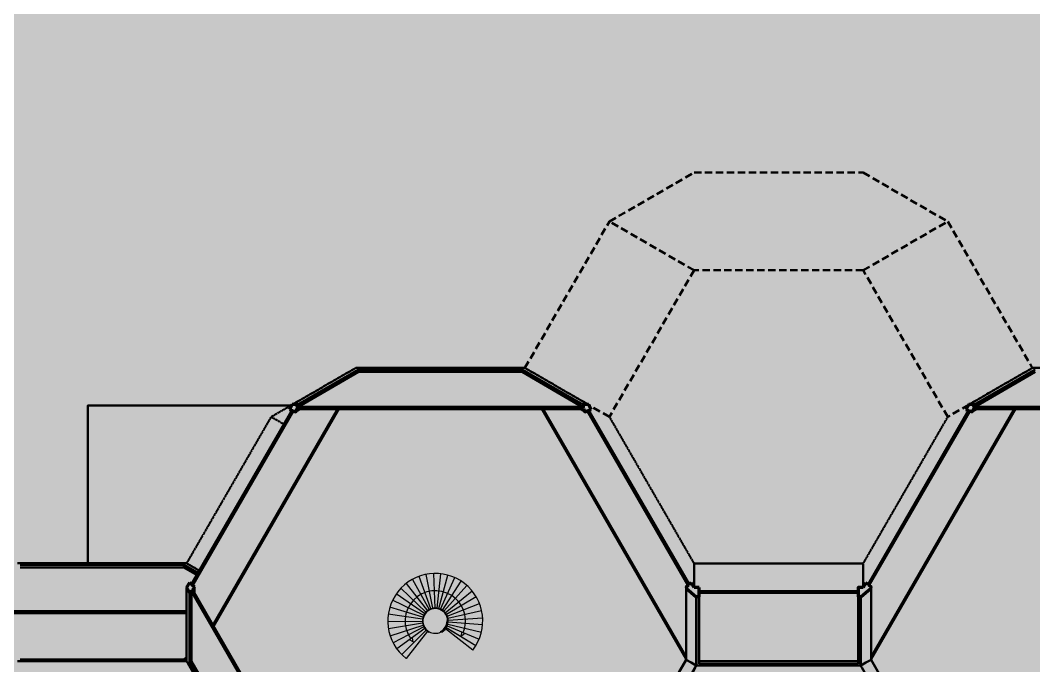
# Model space of a CAD drawing. Header units: millimetres. Extents: x 401 to 30661, y 2016 to 22119.
# Drawn here: x 14069 to 14950, y 12538 to 13099 of the extents above; entities that cross this region are included whole.
import ezdxf

# ---------------------------------------------------------------- set-up
doc = ezdxf.new("R2010")
doc.units = ezdxf.units.MM
doc.linetypes.add('HIDDEN2', pattern=[4.7625, 3.175, -1.5875])
for name, color, linetype, lineweight, true_color in [('2ND', 201, 'Continuous', 35, 0x39ffb0), ('3RD', 140, 'Continuous', 25, 0x7debff), ('4TH DETAILS', 125, 'Continuous', 15, 0x39ffb0)]:
    doc.layers.add(name, color=color, linetype=linetype, lineweight=lineweight, true_color=true_color)
doc.layers.add('BACKGROUND', color=7, linetype='Continuous', true_color=0x000000)
for name, color, linetype, lineweight, true_color, transparency in [('GLOW-CYAN-2', 7, 'Continuous', 50, 0x7debff, 0.8), ('GLOW-EMERALD', 7, 'Continuous', 70, 0x39ffb0, 0.8), ('GLOW-EMERALD-2', 7, 'Continuous', 30, 0x39ffb0, 0.8), ('hatch', 253, 'Continuous', 9, 0x7debff, 0.55)]:
    doc.layers.add(name, color=color, linetype=linetype, lineweight=lineweight, true_color=true_color, transparency=transparency)

msp = doc.modelspace()

# ---------------------------------------------------------------- hatches: boundary and pattern name
at = {"layer": 'BACKGROUND'}
h = msp.add_hatch(color=256, dxfattribs=at)
h.dxf.hatch_style = 1
h.paths.add_polyline_path([(400.723, 2015.745), (30660.634, 2015.745), (30660.634, 22119.328), (400.723, 22119.328)])
at = {"layer": 'hatch'}
h = msp.add_hatch(color=256, dxfattribs=at)
h.dxf.hatch_style = 1
h.paths.add_polyline_path([(14410.908, 12559.365), (14410.059, 12562.83), (14407.516, 12560.974)])
h.paths.add_polyline_path([(14455.753, 12566.687), (14452.934, 12567.858), (14452.839, 12564.447)])

# ---------------------------------------------------------------- linework, layer by layer
at = {"layer": '2ND', "linetype": 'Continuous'}
for p, q in [((14218.926, 12608.326), (14306.462, 12759.942)), ((14305.691, 12765.288), (14303.247, 12761.056)), ((14310.578, 12765.288), (14305.691, 12765.288)), ((14309.476, 12759.561), (14309.935, 12761.947)), ((14310.119, 12762.902), (14310.578, 12765.288)), ((14563.039, 12765.288), (14558.151, 12765.288)), ((14558.151, 12765.288), (14558.61, 12762.902)), ((14558.794, 12761.947), (14559.253, 12759.561)), ((14565.482, 12761.056), (14563.039, 12765.288)), ((14893.421, 12760.26), (14806.069, 12608.962)), ((14806.804, 12608.326), (14894.339, 12759.942)), ((14893.568, 12765.288), (14891.124, 12761.056)), ((14891.124, 12761.056), (14893.421, 12760.26)), ((14898.455, 12765.288), (14893.568, 12765.288)), ((14894.339, 12759.942), (14896.636, 12759.146)), ((14897.353, 12759.561), (14897.812, 12761.947)), ((14897.812, 12761.947), (15146.672, 12761.947)), ((14897.996, 12762.902), (14898.455, 12765.288)), ((15146.488, 12762.902), (14897.996, 12762.902)), ((14896.636, 12759.146), (14896.875, 12759.561)), ((14896.875, 12759.561), (14897.353, 12759.561)), ((14216.354, 12610.553), (14213.91, 12606.32)), ((14654.819, 12606.32), (14652.375, 12610.553)), ((14804.232, 12610.553), (14801.788, 12606.32)), ((14213.91, 12606.32), (14216.354, 12602.088)), ((14216.354, 12602.088), (14218.191, 12603.679)), ((14220.763, 12606.735), (14218.926, 12608.326)), ((14218.926, 12604.315), (14220.763, 12605.906)), ((14659.185, 12606.32), (14654.819, 12606.32)), ((14797.422, 12602.594), (14659.185, 12602.594)), ((14659.185, 12602.41), (14797.422, 12602.41)), ((14804.232, 12602.088), (14808.641, 12605.906)), ((14799.583, 12598.684), (14799.823, 12598.269))]:
    msp.add_line(p, q, dxfattribs=at)
for points in [[(14305.543, 12760.26), (14218.191, 12608.962), (14216.354, 12610.553)], [(14303.247, 12761.056), (14305.543, 12760.26)], [(14306.462, 12759.942), (14308.758, 12759.146), (14308.997, 12759.561), (14309.476, 12759.561)], [(14309.935, 12761.947), (14309.935, 12761.947), (14558.794, 12761.947)], [(14558.61, 12762.902), (14558.61, 12762.902), (14310.119, 12762.902)], [(14559.253, 12759.561), (14559.732, 12759.561), (14559.971, 12759.146), (14562.267, 12759.942), (14649.803, 12608.326)], [(14650.538, 12608.962), (14563.186, 12760.26), (14565.482, 12761.056)], [(14652.375, 12610.553), (14650.538, 12608.962)], [(14806.069, 12608.962), (14804.232, 12610.553)], [(14218.191, 12603.679), (14342.437, 12388.479)], [(14343.356, 12388.797), (14218.926, 12604.315)], [(14220.763, 12605.906), (14220.524, 12606.32), (14220.763, 12606.735)], [(14649.803, 12608.326), (14647.966, 12606.735), (14648.205, 12606.32), (14647.966, 12605.906)], [(14647.966, 12605.906), (14652.375, 12602.088)], [(14652.375, 12602.088), (14656.784, 12598.269), (14657.023, 12598.684)], [(14657.023, 12598.684), (14659.185, 12598.684), (14659.185, 12602.41)], [(14659.185, 12602.594), (14659.185, 12606.32)], [(14801.788, 12606.32), (14797.422, 12606.32), (14797.422, 12602.594)], [(14797.422, 12602.41), (14797.422, 12598.684), (14799.583, 12598.684)], [(14799.823, 12598.269), (14804.232, 12602.088)], [(14801.788, 12606.32), (14801.788, 12606.32)], [(14808.641, 12605.906), (14808.402, 12606.32), (14808.641, 12606.735), (14806.804, 12608.326)]]:
    msp.add_lwpolyline(points, dxfattribs=at)
at = {"layer": '3RD', "linetype": 'Continuous'}
for p, q in [((14310.578, 12765.288), (14363.324, 12795.741)), ((14363.324, 12793.62), (14363.324, 12795.741)), ((14363.324, 12795.741), (14505.406, 12795.741)), ((14505.406, 12795.741), (14558.151, 12765.288)), ((14505.406, 12793.62), (14505.406, 12795.741)), ((14898.455, 12765.288), (14951.201, 12795.741)), ((14363.324, 12793.62), (14310.119, 12762.902)), ((14505.406, 12793.62), (14363.324, 12793.62)), ((14558.61, 12762.902), (14505.406, 12793.62)), ((14951.201, 12793.62), (14897.996, 12762.902)), ((14236.632, 12573.647), (14345.347, 12761.947)), ((14346.574, 12761.947), (14237.185, 12572.691)), ((14306.462, 12759.942), (14305.543, 12760.26)), ((14313.609, 12761.947), (14309.476, 12759.561)), ((14647.966, 12544.28), (14522.296, 12761.947)), ((14523.382, 12761.947), (14647.966, 12546.161)), ((14559.253, 12759.561), (14555.12, 12761.947)), ((14563.186, 12760.26), (14562.267, 12759.942)), ((14934.452, 12761.947), (14808.641, 12544.28)), ((14808.641, 12546.161), (14933.225, 12761.947)), ((14894.339, 12759.942), (14893.421, 12760.26)), ((14901.487, 12761.947), (14897.353, 12759.561)), ((14897.996, 12762.902), (14897.812, 12761.947)), ((14308.758, 12759.146), (14309.476, 12759.561)), ((14559.253, 12759.561), (14559.971, 12759.146)), ((14896.636, 12759.146), (14897.353, 12759.561)), ((14069.385, 12626.035), (14211.467, 12626.035)), ((14211.467, 12623.914), (14069.385, 12623.914)), ((14211.467, 12623.914), (14211.467, 12626.035)), ((14211.467, 12626.035), (14223.903, 12618.855)), ((14222.985, 12617.264), (14211.467, 12623.914)), ((14216.354, 12541.182), (14216.354, 12602.088)), ((14218.191, 12608.962), (14218.926, 12608.326)), ((14218.926, 12604.315), (14218.191, 12603.679)), ((14218.191, 12542.243), (14218.191, 12603.679)), ((14220.763, 12606.735), (14220.763, 12601.133)), ((14647.966, 12543.728), (14647.966, 12606.735)), ((14649.803, 12608.326), (14650.538, 12608.962)), ((14806.069, 12608.962), (14806.804, 12608.326)), ((14808.641, 12606.735), (14808.641, 12543.728)), ((14656.784, 12598.269), (14656.784, 12538.637)), ((14659.185, 12540.023), (14659.185, 12598.684)), ((14797.422, 12598.684), (14797.422, 12540.023)), ((14799.823, 12538.637), (14799.823, 12598.269)), ((14213.91, 12584.143), (13999.863, 12584.143)), ((13999.973, 12585.96), (14213.91, 12585.96)), ((14211.467, 12544.004), (14069.385, 12544.004)), ((14213.91, 12545.415), (14211.467, 12544.004)), ((14218.191, 12542.243), (14216.354, 12541.182)), ((14287.395, 12418.136), (14216.354, 12541.182)), ((14289.232, 12419.196), (14218.191, 12542.243)), ((14576.925, 12420.681), (14647.966, 12543.728)), ((14647.966, 12543.728), (14652.375, 12541.182)), ((14652.375, 12541.182), (14656.784, 12538.637)), ((14659.185, 12542.507), (14797.422, 12542.507)), ((14797.422, 12540.023), (14659.185, 12540.023)), ((14804.232, 12541.182), (14799.823, 12538.637)), ((14808.641, 12543.728), (14804.232, 12541.182)), ((14808.641, 12543.728), (14879.682, 12420.681)), ((14656.784, 12538.637), (14585.743, 12415.59)), ((14800.062, 12538.223), (14799.823, 12538.637))]:
    msp.add_line(p, q, dxfattribs=at)
at = {"layer": '3RD', "linetype": 'HIDDEN2', "ltscale": 2}
for points in [[(14507.881, 12797.133), (14581.334, 12924.357), (14654.819, 12966.783), (14801.788, 12966.783), (14875.273, 12924.357), (14948.757, 12797.152)], [(14801.788, 12881.93), (14654.819, 12881.93), (14581.334, 12924.357)], [(14893.504, 12765.177), (14875.273, 12754.651), (14801.788, 12881.93), (14875.273, 12924.357)], [(14654.819, 12881.93), (14581.334, 12754.651), (14563.103, 12765.177)]]:
    msp.add_lwpolyline(points, dxfattribs=at)
at = {"layer": '3RD'}
msp.add_lwpolyline([(14304.565, 12764.564), (14128.192, 12764.564), (14128.192, 12627.446)], dxfattribs=at)
at = {"layer": '3RD', "linetype": 'HIDDEN2', "ltscale": 0.1}
for points in [[(14213.943, 12627.428), (14287.395, 12754.651), (14305.626, 12765.177)], [(14287.395, 12754.651), (14298.578, 12748.195)], [(14581.334, 12754.651), (14654.819, 12627.372), (14654.819, 12606.32)], [(14801.788, 12627.372), (14875.273, 12754.651)], [(14654.819, 12627.372), (14801.788, 12627.372), (14801.788, 12606.32)]]:
    msp.add_lwpolyline(points, dxfattribs=at)
at = {"layer": '3RD', "linetype": 'Continuous'}
for points in [[(14305.691, 12765.288), (14360.88, 12797.152)], [(14507.849, 12797.152), (14360.88, 12797.152)], [(14507.849, 12797.152), (14563.039, 12765.288)], [(14893.568, 12765.288), (14948.757, 12797.152)], [(15095.727, 12797.152), (14948.757, 12797.152)], [(14213.91, 12627.446), (14066.941, 12627.446)], [(14213.91, 12627.446), (14225.125, 12620.971)], [(14213.91, 12542.593), (14213.91, 12606.32)], [(14657.023, 12538.775), (14657.023, 12598.684)], [(14799.583, 12538.775), (14799.583, 12598.684)], [(14066.941, 12542.593), (14213.91, 12542.593)], [(14213.91, 12542.593), (14287.395, 12415.314)], [(14585.743, 12415.314), (14657.023, 12538.775)], [(14799.583, 12538.775), (14657.023, 12538.775)], [(14870.864, 12415.314), (14799.583, 12538.775)]]:
    msp.add_open_spline(points, degree=1, dxfattribs=at)
at = {"layer": '4TH DETAILS', "linetype": 'Continuous'}
for p, q in [((14410.072, 12613.501), (14424.564, 12587.233)), ((14426.142, 12587.951), (14415.859, 12616.134)), ((14427.812, 12588.418), (14421.982, 12617.847)), ((14428.296, 12618.598), (14429.534, 12588.623)), ((14434.649, 12618.37), (14431.267, 12588.561)), ((14432.97, 12588.234), (14440.893, 12617.168)), ((14434.602, 12587.648), (14446.877, 12615.021)), ((14436.124, 12586.819), (14452.461, 12611.98)), ((14400.044, 12605.743), (14421.829, 12585.118)), ((14404.758, 12610.01), (14423.115, 12586.281)), ((14437.502, 12585.765), (14457.511, 12608.118)), ((14438.701, 12584.512), (14461.907, 12603.524)), ((14419.866, 12582.271), (14392.846, 12595.307)), ((14420.737, 12583.77), (14396.042, 12600.803)), ((14465.545, 12598.31), (14439.693, 12583.09)), ((14440.455, 12581.533), (14468.339, 12592.599)), ((14419.235, 12580.656), (14390.533, 12589.385)), ((14440.968, 12579.877), (14470.222, 12586.526)), ((14388.752, 12576.832), (14418.749, 12577.233)), ((14418.86, 12578.963), (14389.157, 12583.177)), ((14418.906, 12575.506), (14389.327, 12570.5)), ((14471.099, 12573.879), (14441.208, 12576.427)), ((14441.221, 12578.161), (14471.149, 12580.236)), ((14390.867, 12564.332), (14419.326, 12573.824)), ((14420, 12572.226), (14393.338, 12558.474)), ((14420.911, 12570.751), (14396.679, 12553.064)), ((14400.812, 12548.233), (14422.038, 12569.433)), ((14462.594, 12552.103), (14438.888, 12570.488)), ((14465.131, 12555.768), (14439.096, 12571.656)), ((14439.522, 12571.395), (14439.102, 12570.773)), ((14465.131, 12555.768), (14439.522, 12571.395)), ((14440.388, 12573.068), (14468.094, 12561.562)), ((14440.928, 12574.716), (14470.072, 12567.604))]:
    msp.add_line(p, q, dxfattribs=at)
at = {"layer": '4TH DETAILS'}
for p, q in [((14440.265, 12577.348), (14440.748, 12577.345)), ((14424.664, 12568.05), (14424.414, 12567.617)), ((14434.387, 12568.12), (14434.601, 12567.668)), ((14435.627, 12567.642), (14435.377, 12568.075))]:
    msp.add_line(p, q, dxfattribs=at)
for points in [[(14423.083, 12568.51), (14404.689, 12544.8)], [(14462.623, 12552.115), (14438.919, 12570.503)], [(14452.839, 12564.447), (14452.934, 12567.858)], [(14452.839, 12564.447), (14455.753, 12566.687)], [(14410.908, 12559.365), (14407.516, 12560.974)], [(14410.908, 12559.365), (14410.059, 12562.83)]]:
    msp.add_lwpolyline(points, dxfattribs=at)
for centre, radius, start, end in [((14429.998, 12577.383), 41.25, 322.203589, 232.16137), ((14429.998, 12577.383), 26.25, 337.446698, 216.124545), ((14429.998, 12577.383), 11.25, 300.019763, 240.23704), ((14429.998, 12577.383), 10.75, 295.351264, 240.24848), ((14429.985, 12577.411), 10.281, 295.355045, 359.651323), ((14429.998, 12577.424), 10.786, 240.35702, 295.257619)]:
    msp.add_arc(centre, radius, start, end, dxfattribs=at)
at = {"layer": 'GLOW-CYAN-2', "linetype": 'Continuous'}
for p, q in [((14310.578, 12765.288), (14363.324, 12795.741)), ((14363.324, 12793.62), (14363.324, 12795.741)), ((14363.324, 12795.741), (14505.406, 12795.741)), ((14505.406, 12795.741), (14558.151, 12765.288)), ((14505.406, 12793.62), (14505.406, 12795.741)), ((14898.455, 12765.288), (14951.201, 12795.741)), ((14363.324, 12793.62), (14310.119, 12762.902)), ((14505.406, 12793.62), (14363.324, 12793.62)), ((14558.61, 12762.902), (14505.406, 12793.62)), ((14951.201, 12793.62), (14897.996, 12762.902)), ((14236.632, 12573.647), (14345.347, 12761.947)), ((14346.574, 12761.947), (14237.185, 12572.691)), ((14306.462, 12759.942), (14305.543, 12760.26)), ((14313.609, 12761.947), (14309.476, 12759.561)), ((14647.966, 12544.28), (14522.296, 12761.947)), ((14523.382, 12761.947), (14647.966, 12546.161)), ((14559.253, 12759.561), (14555.12, 12761.947)), ((14563.186, 12760.26), (14562.267, 12759.942)), ((14934.452, 12761.947), (14808.641, 12544.28)), ((14808.641, 12546.161), (14933.225, 12761.947)), ((14894.339, 12759.942), (14893.421, 12760.26)), ((14901.487, 12761.947), (14897.353, 12759.561)), ((14897.996, 12762.902), (14897.812, 12761.947)), ((14308.758, 12759.146), (14309.476, 12759.561)), ((14559.253, 12759.561), (14559.971, 12759.146)), ((14896.636, 12759.146), (14897.353, 12759.561)), ((14069.385, 12626.035), (14211.467, 12626.035)), ((14211.467, 12623.914), (14069.385, 12623.914)), ((14211.467, 12623.914), (14211.467, 12626.035)), ((14211.467, 12626.035), (14223.903, 12618.855)), ((14222.985, 12617.264), (14211.467, 12623.914)), ((14216.354, 12541.182), (14216.354, 12602.088)), ((14218.191, 12608.962), (14218.926, 12608.326)), ((14218.926, 12604.315), (14218.191, 12603.679)), ((14218.191, 12542.243), (14218.191, 12603.679)), ((14220.763, 12606.735), (14220.763, 12601.133)), ((14647.966, 12543.728), (14647.966, 12606.735)), ((14649.803, 12608.326), (14650.538, 12608.962)), ((14806.069, 12608.962), (14806.804, 12608.326)), ((14808.641, 12606.735), (14808.641, 12543.728)), ((14656.784, 12598.269), (14656.784, 12538.637)), ((14659.185, 12540.023), (14659.185, 12598.684)), ((14797.422, 12598.684), (14797.422, 12540.023)), ((14799.823, 12538.637), (14799.823, 12598.269)), ((14213.91, 12584.143), (13999.863, 12584.143)), ((13999.973, 12585.96), (14213.91, 12585.96)), ((14211.467, 12544.004), (14069.385, 12544.004)), ((14213.91, 12545.415), (14211.467, 12544.004)), ((14218.191, 12542.243), (14216.354, 12541.182)), ((14287.395, 12418.136), (14216.354, 12541.182)), ((14289.232, 12419.196), (14218.191, 12542.243)), ((14576.925, 12420.681), (14647.966, 12543.728)), ((14647.966, 12543.728), (14652.375, 12541.182)), ((14652.375, 12541.182), (14656.784, 12538.637)), ((14659.185, 12542.507), (14797.422, 12542.507)), ((14797.422, 12540.023), (14659.185, 12540.023)), ((14804.232, 12541.182), (14799.823, 12538.637)), ((14808.641, 12543.728), (14804.232, 12541.182)), ((14808.641, 12543.728), (14879.682, 12420.681)), ((14656.784, 12538.637), (14585.743, 12415.59)), ((14800.062, 12538.223), (14799.823, 12538.637))]:
    msp.add_line(p, q, dxfattribs=at)
at = {"layer": 'GLOW-CYAN-2', "linetype": 'HIDDEN2', "ltscale": 2}
for points in [[(14507.881, 12797.133), (14581.334, 12924.357), (14654.819, 12966.783), (14801.788, 12966.783), (14875.273, 12924.357), (14948.757, 12797.152)], [(14801.788, 12881.93), (14654.819, 12881.93), (14581.334, 12924.357)], [(14893.504, 12765.177), (14875.273, 12754.651), (14801.788, 12881.93), (14875.273, 12924.357)], [(14654.819, 12881.93), (14581.334, 12754.651), (14563.103, 12765.177)]]:
    msp.add_lwpolyline(points, dxfattribs=at)
at = {"layer": 'GLOW-CYAN-2'}
msp.add_lwpolyline([(14304.565, 12764.564), (14128.192, 12764.564), (14128.192, 12627.446)], dxfattribs=at)
at = {"layer": 'GLOW-CYAN-2', "linetype": 'HIDDEN2', "ltscale": 0.1}
for points in [[(14213.943, 12627.428), (14287.395, 12754.651), (14305.626, 12765.177)], [(14287.395, 12754.651), (14298.578, 12748.195)], [(14581.334, 12754.651), (14654.819, 12627.372), (14654.819, 12606.32)], [(14801.788, 12627.372), (14875.273, 12754.651)], [(14654.819, 12627.372), (14801.788, 12627.372), (14801.788, 12606.32)]]:
    msp.add_lwpolyline(points, dxfattribs=at)
at = {"layer": 'GLOW-CYAN-2', "linetype": 'Continuous'}
for points in [[(14305.691, 12765.288), (14360.88, 12797.152)], [(14507.849, 12797.152), (14360.88, 12797.152)], [(14507.849, 12797.152), (14563.039, 12765.288)], [(14893.568, 12765.288), (14948.757, 12797.152)], [(15095.727, 12797.152), (14948.757, 12797.152)], [(14213.91, 12627.446), (14066.941, 12627.446)], [(14213.91, 12627.446), (14225.125, 12620.971)], [(14213.91, 12542.593), (14213.91, 12606.32)], [(14657.023, 12538.775), (14657.023, 12598.684)], [(14799.583, 12538.775), (14799.583, 12598.684)], [(14066.941, 12542.593), (14213.91, 12542.593)], [(14213.91, 12542.593), (14287.395, 12415.314)], [(14585.743, 12415.314), (14657.023, 12538.775)], [(14799.583, 12538.775), (14657.023, 12538.775)], [(14870.864, 12415.314), (14799.583, 12538.775)]]:
    msp.add_open_spline(points, degree=1, dxfattribs=at)
at = {"layer": 'GLOW-EMERALD', "linetype": 'Continuous'}
for p, q in [((14218.926, 12608.326), (14306.462, 12759.942)), ((14305.691, 12765.288), (14303.247, 12761.056)), ((14310.578, 12765.288), (14305.691, 12765.288)), ((14309.476, 12759.561), (14309.935, 12761.947)), ((14310.119, 12762.902), (14310.578, 12765.288)), ((14563.039, 12765.288), (14558.151, 12765.288)), ((14558.151, 12765.288), (14558.61, 12762.902)), ((14558.794, 12761.947), (14559.253, 12759.561)), ((14565.482, 12761.056), (14563.039, 12765.288)), ((14893.421, 12760.26), (14806.069, 12608.962)), ((14806.804, 12608.326), (14894.339, 12759.942)), ((14893.568, 12765.288), (14891.124, 12761.056)), ((14891.124, 12761.056), (14893.421, 12760.26)), ((14898.455, 12765.288), (14893.568, 12765.288)), ((14894.339, 12759.942), (14896.636, 12759.146)), ((14897.353, 12759.561), (14897.812, 12761.947)), ((14897.812, 12761.947), (15146.672, 12761.947)), ((14897.996, 12762.902), (14898.455, 12765.288)), ((15146.488, 12762.902), (14897.996, 12762.902)), ((14896.636, 12759.146), (14896.875, 12759.561)), ((14896.875, 12759.561), (14897.353, 12759.561)), ((14216.354, 12610.553), (14213.91, 12606.32)), ((14654.819, 12606.32), (14652.375, 12610.553)), ((14804.232, 12610.553), (14801.788, 12606.32)), ((14213.91, 12606.32), (14216.354, 12602.088)), ((14216.354, 12602.088), (14218.191, 12603.679)), ((14220.763, 12606.735), (14218.926, 12608.326)), ((14218.926, 12604.315), (14220.763, 12605.906)), ((14659.185, 12606.32), (14654.819, 12606.32)), ((14797.422, 12602.594), (14659.185, 12602.594)), ((14659.185, 12602.41), (14797.422, 12602.41)), ((14804.232, 12602.088), (14808.641, 12605.906)), ((14799.583, 12598.684), (14799.823, 12598.269))]:
    msp.add_line(p, q, dxfattribs=at)
for points in [[(14305.543, 12760.26), (14218.191, 12608.962), (14216.354, 12610.553)], [(14303.247, 12761.056), (14305.543, 12760.26)], [(14306.462, 12759.942), (14308.758, 12759.146), (14308.997, 12759.561), (14309.476, 12759.561)], [(14309.935, 12761.947), (14309.935, 12761.947), (14558.794, 12761.947)], [(14558.61, 12762.902), (14558.61, 12762.902), (14310.119, 12762.902)], [(14559.253, 12759.561), (14559.732, 12759.561), (14559.971, 12759.146), (14562.267, 12759.942), (14649.803, 12608.326)], [(14650.538, 12608.962), (14563.186, 12760.26), (14565.482, 12761.056)], [(14652.375, 12610.553), (14650.538, 12608.962)], [(14806.069, 12608.962), (14804.232, 12610.553)], [(14218.191, 12603.679), (14342.437, 12388.479)], [(14343.356, 12388.797), (14218.926, 12604.315)], [(14220.763, 12605.906), (14220.524, 12606.32), (14220.763, 12606.735)], [(14649.803, 12608.326), (14647.966, 12606.735), (14648.205, 12606.32), (14647.966, 12605.906)], [(14647.966, 12605.906), (14652.375, 12602.088)], [(14652.375, 12602.088), (14656.784, 12598.269), (14657.023, 12598.684)], [(14657.023, 12598.684), (14659.185, 12598.684), (14659.185, 12602.41)], [(14659.185, 12602.594), (14659.185, 12606.32)], [(14801.788, 12606.32), (14797.422, 12606.32), (14797.422, 12602.594)], [(14797.422, 12602.41), (14797.422, 12598.684), (14799.583, 12598.684)], [(14799.823, 12598.269), (14804.232, 12602.088)], [(14801.788, 12606.32), (14801.788, 12606.32)], [(14808.641, 12605.906), (14808.402, 12606.32), (14808.641, 12606.735), (14806.804, 12608.326)]]:
    msp.add_lwpolyline(points, dxfattribs=at)
at = {"layer": 'GLOW-EMERALD-2', "linetype": 'Continuous'}
for p, q in [((14410.072, 12613.501), (14424.564, 12587.233)), ((14426.142, 12587.951), (14415.859, 12616.134)), ((14427.812, 12588.418), (14421.982, 12617.847)), ((14428.296, 12618.598), (14429.534, 12588.623)), ((14434.649, 12618.37), (14431.267, 12588.561)), ((14432.97, 12588.234), (14440.893, 12617.168)), ((14434.602, 12587.648), (14446.877, 12615.021)), ((14436.124, 12586.819), (14452.461, 12611.98)), ((14400.044, 12605.743), (14421.829, 12585.118)), ((14404.758, 12610.01), (14423.115, 12586.281)), ((14437.502, 12585.765), (14457.511, 12608.118)), ((14438.701, 12584.512), (14461.907, 12603.524)), ((14419.866, 12582.271), (14392.846, 12595.307)), ((14420.737, 12583.77), (14396.042, 12600.803)), ((14465.545, 12598.31), (14439.693, 12583.09)), ((14440.455, 12581.533), (14468.339, 12592.599)), ((14419.235, 12580.656), (14390.533, 12589.385)), ((14440.968, 12579.877), (14470.222, 12586.526)), ((14388.752, 12576.832), (14418.749, 12577.233)), ((14418.86, 12578.963), (14389.157, 12583.177)), ((14418.906, 12575.506), (14389.327, 12570.5)), ((14471.099, 12573.879), (14441.208, 12576.427)), ((14441.221, 12578.161), (14471.149, 12580.236)), ((14390.867, 12564.332), (14419.326, 12573.824)), ((14420, 12572.226), (14393.338, 12558.474)), ((14420.911, 12570.751), (14396.679, 12553.064)), ((14400.812, 12548.233), (14422.038, 12569.433)), ((14462.594, 12552.103), (14438.888, 12570.488)), ((14465.131, 12555.768), (14439.096, 12571.656)), ((14439.522, 12571.395), (14439.102, 12570.773)), ((14465.131, 12555.768), (14439.522, 12571.395)), ((14440.388, 12573.068), (14468.094, 12561.562)), ((14440.928, 12574.716), (14470.072, 12567.604))]:
    msp.add_line(p, q, dxfattribs=at)
at = {"layer": 'GLOW-EMERALD-2'}
for p, q in [((14440.265, 12577.348), (14440.748, 12577.345)), ((14424.664, 12568.05), (14424.414, 12567.617)), ((14434.387, 12568.12), (14434.601, 12567.668)), ((14435.627, 12567.642), (14435.377, 12568.075))]:
    msp.add_line(p, q, dxfattribs=at)
for points in [[(14423.083, 12568.51), (14404.689, 12544.8)], [(14462.623, 12552.115), (14438.919, 12570.503)], [(14452.839, 12564.447), (14452.934, 12567.858)], [(14452.839, 12564.447), (14455.753, 12566.687)], [(14410.908, 12559.365), (14407.516, 12560.974)], [(14410.908, 12559.365), (14410.059, 12562.83)]]:
    msp.add_lwpolyline(points, dxfattribs=at)
for centre, radius, start, end in [((14429.998, 12577.383), 41.25, 322.203589, 232.16137), ((14429.998, 12577.383), 26.25, 337.446698, 216.124545), ((14429.998, 12577.383), 11.25, 300.019763, 240.23704), ((14429.998, 12577.383), 10.75, 295.351264, 240.24848), ((14429.985, 12577.411), 10.281, 295.355045, 359.651323), ((14429.998, 12577.424), 10.786, 240.35702, 295.257619)]:
    msp.add_arc(centre, radius, start, end, dxfattribs=at)

doc.saveas('drawing.dxf')
